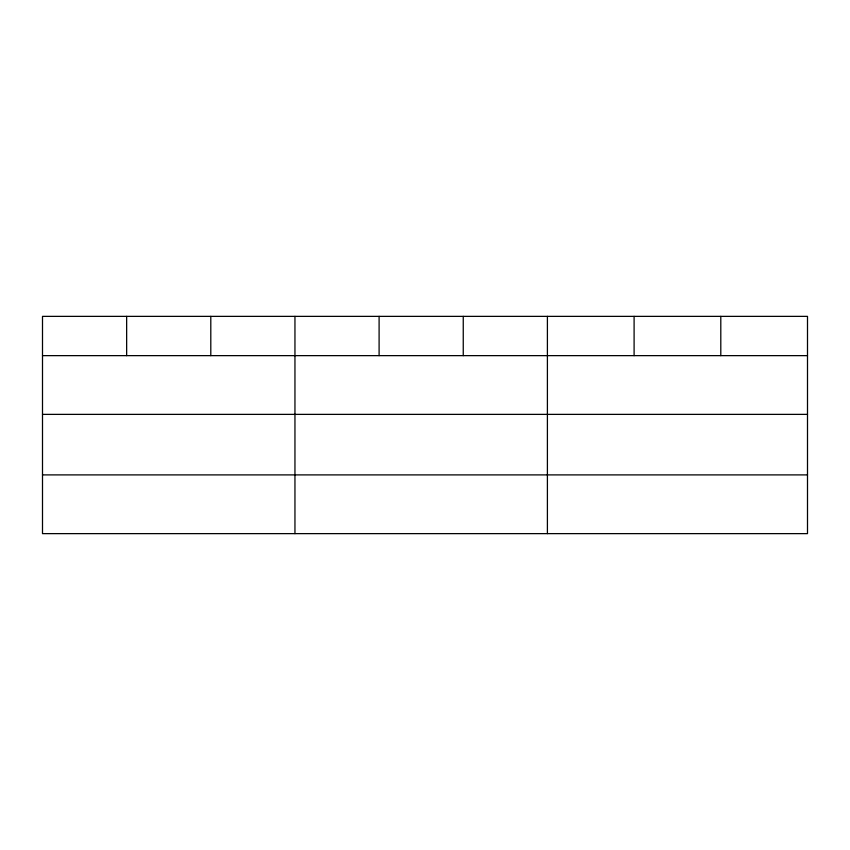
<?xml version="1.0" encoding="UTF-8"?>
<svg xmlns="http://www.w3.org/2000/svg" width="850" height="850" viewBox="0 0 850 850"><rect width="100%" height="100%" fill="white"/><g stroke="black" fill="none" stroke-linecap="round" stroke-linejoin="round"><path stroke-width="1.27" d="M807.5 414.375L807.5 316.37L42.5 316.37L42.5 533.63L807.5 533.63L807.5 414.375L42.5 414.375M42.5 355.64L807.5 355.64M42.5 474.895L807.5 474.895M720.8 316.37L720.8 355.64M634.1 316.37L634.1 355.64M547.4 316.37L547.4 533.63M463.25 316.37L463.25 355.64M379.1 316.37L379.1 355.64M294.95 316.37L294.95 533.63M210.8 316.37L210.8 355.64M126.65 316.37L126.65 355.64"/></g></svg>
